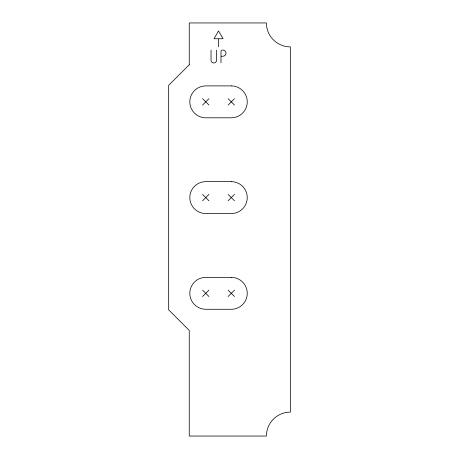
<?xml version="1.0" encoding="UTF-8"?>
<svg xmlns="http://www.w3.org/2000/svg" width="459" height="459" viewBox="0 0 459 459"><rect width="100%" height="100%" fill="white"/><g stroke="black" fill="none" stroke-linecap="round" stroke-linejoin="round"><path stroke-width="0.69" d="M202.574 105.042L208.954 98.662M228.106 105.042L234.486 98.662M202.574 200.778L208.954 194.398M228.106 200.778L234.486 194.398M202.574 296.514L208.954 290.134M228.106 296.514L234.486 290.134M218.209 38.757L214.009 38.757L218.53 30.925L223.051 38.757L218.53 38.757L218.53 46.881M221.307 56.227L222.954 56.227A3.075 3.075 0 0 0 226.029 53.152A3.075 3.075 0 0 0 222.954 50.077L222.483 50.077A1.497 1.497 0 0 0 220.986 51.569L220.986 62.837M228.106 98.662L234.486 105.042M202.574 98.662L208.954 105.042M228.106 194.398L234.486 200.778M202.574 194.398L208.954 200.778M228.106 290.134L234.486 296.514M202.574 290.134L208.954 296.514M216.55 50.077L216.55 60.221A2.76 2.76 0 0 1 213.791 62.981A2.76 2.76 0 0 1 211.031 60.221L211.031 50.077M189.251 64.748L168.665 85.328L168.665 309.848L189.251 330.428L189.251 436.05L266.398 436.05A23.931 23.931 0 0 1 290.335 412.119L290.335 46.881A23.931 23.931 0 0 1 266.398 22.95L189.251 22.95L189.251 64.748M231.296 85.896L205.764 85.896A15.956 15.956 0 0 0 189.808 101.852A15.956 15.956 0 0 0 205.764 117.808L231.296 117.808A15.956 15.956 0 0 0 247.252 101.852A15.956 15.956 0 0 0 231.296 85.896M231.296 181.632L205.764 181.632A15.956 15.956 0 0 0 189.808 197.588A15.956 15.956 0 0 0 205.764 213.544L231.296 213.544A15.956 15.956 0 0 0 247.252 197.588A15.956 15.956 0 0 0 231.296 181.632M231.296 277.368L205.764 277.368A15.956 15.956 0 0 0 189.808 293.324A15.956 15.956 0 0 0 205.764 309.28L231.296 309.28A15.956 15.956 0 0 0 247.252 293.324A15.956 15.956 0 0 0 231.296 277.368"/></g></svg>
